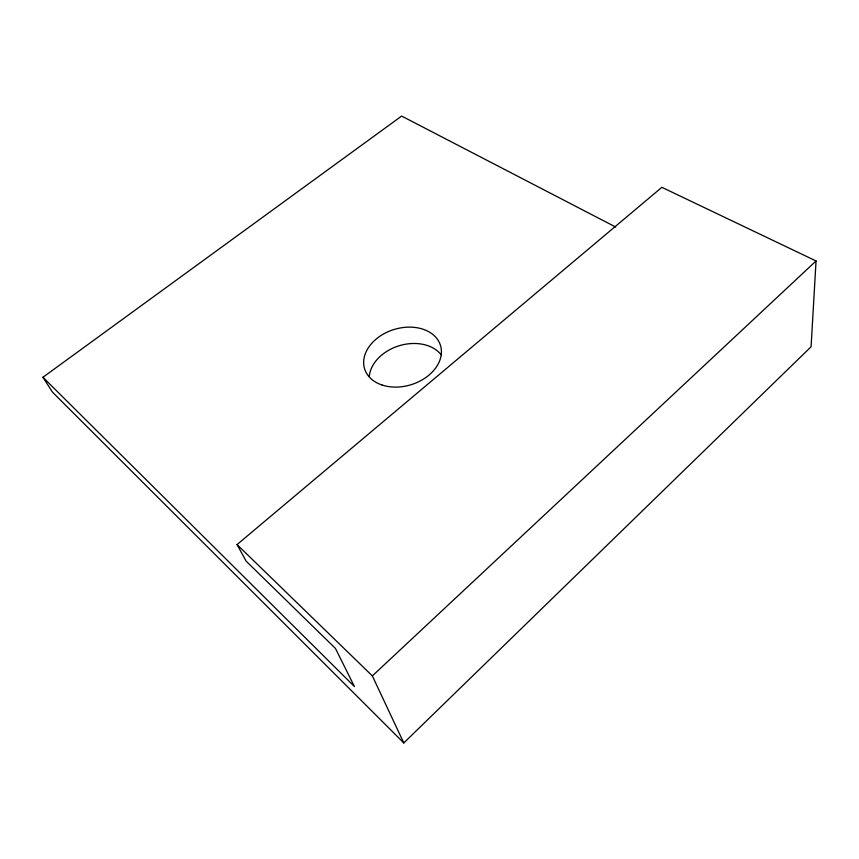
<?xml version="1.0" encoding="UTF-8"?>
<svg xmlns="http://www.w3.org/2000/svg" width="859" height="859" viewBox="0 0 859 859"><rect width="100%" height="100%" fill="white"/><g stroke="black" fill="none" stroke-linecap="round" stroke-linejoin="round"><path stroke-width="1.29" d="M42.95 377.273L354.445 686.556L335.45 648.427L246.125 561.12L237.052 544.585L661.87 187.316L816.05 260.964L811.079 346.768L403.794 742.938L52.496 392.144L42.95 377.273L401.636 116.062L615.72 227.055M403.794 742.938L372.355 675.904L816.05 260.964M237.052 544.585L372.355 675.904M369.273 376.403A39.138 28.862 -17.1 0 1 399.414 345.672A39.138 28.862 -17.1 0 1 441.247 354.831M382.105 385.036A39.707 28.895 -17.1 0 0 441.408 352.619A39.707 28.895 -17.1 0 0 384.08 333.689A39.707 28.895 -17.1 0 0 382.105 385.036"/></g></svg>
